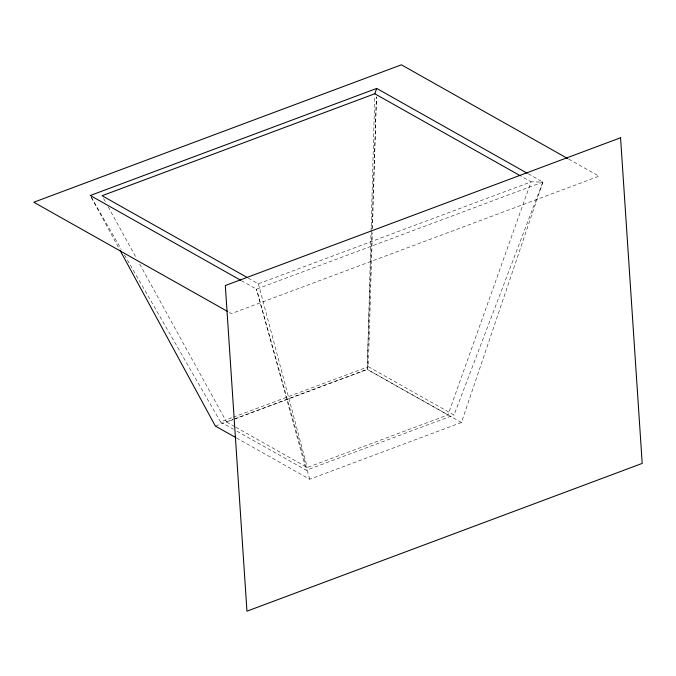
<?xml version="1.0" encoding="UTF-8"?>
<svg xmlns="http://www.w3.org/2000/svg" width="676" height="676" viewBox="0 0 676 676"><rect width="100%" height="100%" fill="white"/><g stroke="black" fill="none" stroke-linecap="round" stroke-linejoin="round"><path stroke-width="0.51" stroke-dasharray="3.38 2.54" d="M236.431 437.93L309.709 479.233L461.463 422.5L542.862 182.055L531.091 181.836L447.968 414.903L367.33 369.459L371.031 232.662M371.056 231.615L374.732 95.865M528.176 173.783L542.862 182.055L454.035 415.013L368.319 366.713L372.349 232.84M372.476 228.623L376.447 96.854L371.885 229.401M461.463 422.5L367.102 369.333L371.851 230.457M248.253 278.098L258.367 283.793L531.091 181.836L520.976 176.14M542.862 182.055L256.457 289.125L241.771 280.853M124.435 254.852L220.562 421.951L232.383 417.531M233.364 417.16L368.319 366.713M215.357 426.057L233.093 419.433M234.082 419.061L367.102 369.333M139.687 264.079L226.629 422.061L367.33 369.459M235.797 427.224L307.267 467.496L447.968 414.903M236.972 431.195L306.279 470.251L454.035 415.013M568.677 159.097L599.004 176.183L231.42 313.605L227.744 311.535M226.629 422.061L234.876 426.708M220.562 421.951L233.33 429.142M91.344 197.324L121.283 249.368M103.589 198.49L106.132 203.113M108.168 206.805L136.636 258.536M91.302 197.35L119.424 249.199M309.709 479.233L256.457 289.125L306.279 470.251M258.367 283.793L307.267 467.496"/><path stroke-width="1.01" d="M247.331 277.574L102.068 195.719L374.791 93.761L376.701 88.421L527.255 173.259M376.701 88.421L90.297 195.499L240.85 280.337M567.755 158.573L401.383 64.82L33.8 202.242L227.744 311.535M374.791 93.761L520.055 175.616M235.51 437.414L215.357 426.057L119.931 250.128M620.568 137.769L225.319 285.534L246.951 611.18L642.2 463.415L620.568 137.769"/></g></svg>
